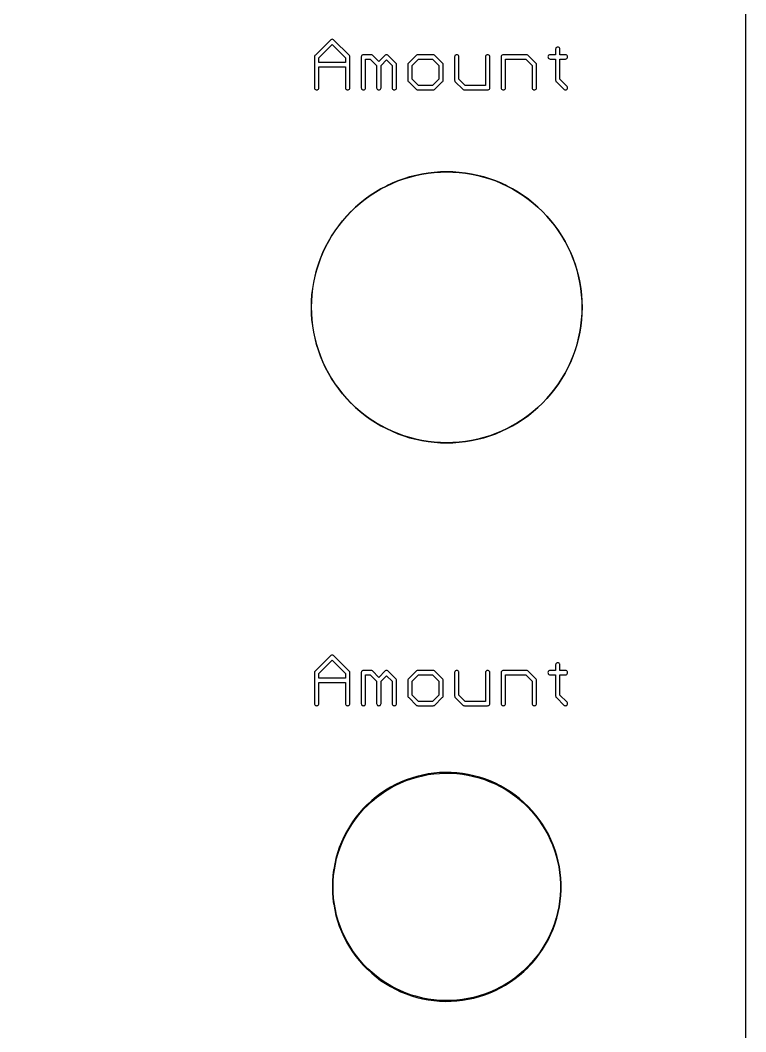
# Model space of a CAD drawing. Extents: x 1 to 62, y 0 to 129.
# Drawn here: x 36.44 to 61.89, y 62.12 to 97.58 of the extents above; entities that cross this region are included whole.
import ezdxf

# ---------------------------------------------------------------- set-up
doc = ezdxf.new("R2010")
doc.units = 0

msp = doc.modelspace()

# ---------------------------------------------------------------- linework, layer by layer
at = {"color": 34, "true_color": 0x008000}
for points in [[(1.27, 0.3175, 0), (61.88964, 0.3175, 0), (61.88964, 128.81864, 0), (1.27, 128.81864, 0), (1.27, 0.3175, 0)], [(47.42594, 96.90168, 0), (47.4047, 96.91251, 0), (47.38115, 96.91624, 0), (47.35761, 96.91251, 0), (47.33637, 96.90168, 0), (46.79281, 96.36066, 0), (46.77595, 96.3438, 0), (46.76512, 96.32256, 0), (46.7614, 96.29902, 0), (46.7614, 95.21444, 0), (46.76512, 95.19089, 0), (46.77595, 95.16965, 0), (46.79281, 95.15279, 0), (46.81405, 95.14196, 0), (46.8376, 95.13824, 0), (46.86114, 95.14196, 0), (46.88238, 95.15279, 0), (46.89924, 95.16965, 0), (46.91007, 95.19089, 0), (46.9138, 95.21444, 0), (46.9138, 95.95104, 0), (47.84598, 95.95104, 0), (47.84598, 95.21444, 0), (47.8497, 95.19089, 0), (47.86053, 95.16965, 0), (47.87739, 95.15279, 0), (47.89863, 95.14196, 0), (47.92218, 95.13824, 0), (47.94572, 95.14196, 0), (47.96696, 95.15279, 0), (47.98382, 95.16965, 0), (47.99465, 95.19089, 0), (47.99838, 95.21444, 0), (47.99838, 96.29902, 0), (47.99465, 96.32256, 0), (47.98382, 96.3438, 0), (47.42594, 96.90168, 0)], [(47.84598, 96.10344, 0), (46.9138, 96.10344, 0), (46.9138, 96.26864, 0), (47.38105, 96.73371, 0), (47.84598, 96.26878, 0), (47.84598, 96.10344, 0)], [(55.56504, 95.13824, 0), (55.58858, 95.14196, 0), (55.60982, 95.15279, 0), (55.62668, 95.16965, 0), (55.63751, 95.19089, 0), (55.64124, 95.21444, 0), (55.63751, 95.23798, 0), (55.62668, 95.25922, 0), (55.60982, 95.27608, 0), (55.36945, 95.5142, 0), (55.36945, 96.22282, 0), (55.56504, 96.22282, 0), (55.58858, 96.22654, 0), (55.60982, 96.23737, 0), (55.62668, 96.25423, 0), (55.63751, 96.27547, 0), (55.64124, 96.29902, 0), (55.63751, 96.32256, 0), (55.62668, 96.3438, 0), (55.60982, 96.36066, 0), (55.58858, 96.37149, 0), (55.56504, 96.37522, 0), (55.36945, 96.37522, 0), (55.36945, 96.56826, 0), (55.36573, 96.5918, 0), (55.3549, 96.61304, 0), (55.33804, 96.6299, 0), (55.3168, 96.64073, 0), (55.29325, 96.64446, 0), (55.26971, 96.64073, 0), (55.24847, 96.6299, 0), (55.23161, 96.61304, 0), (55.22078, 96.5918, 0), (55.21705, 96.56826, 0), (55.21705, 96.37522, 0), (55.02402, 96.37522, 0), (55.00047, 96.37149, 0), (54.97923, 96.36066, 0), (54.96237, 96.3438, 0), (54.95154, 96.32256, 0), (54.94782, 96.29902, 0), (54.95154, 96.27547, 0), (54.96237, 96.25423, 0), (54.97923, 96.23737, 0), (55.00047, 96.22654, 0), (55.02402, 96.22282, 0), (55.21705, 96.22282, 0), (55.21705, 95.48368, 0), (55.22078, 95.46013, 0), (55.23161, 95.43889, 0), (55.24847, 95.42203, 0), (55.52025, 95.15279, 0), (55.54149, 95.14196, 0), (55.56504, 95.13824, 0)], [(49.33348, 96.36066, 0), (49.31224, 96.37149, 0), (49.28869, 96.37522, 0), (49.26515, 96.37149, 0), (49.24391, 96.36066, 0), (49.01692, 96.13367, 0), (48.78992, 96.36066, 0), (48.76868, 96.37149, 0), (48.74514, 96.37522, 0), (48.4759, 96.37522, 0), (48.45235, 96.37149, 0), (48.43111, 96.36066, 0), (48.41425, 96.3438, 0), (48.40342, 96.32256, 0), (48.3997, 96.29902, 0), (48.3997, 95.21444, 0), (48.40342, 95.19089, 0), (48.41425, 95.16965, 0), (48.43111, 95.15279, 0), (48.45235, 95.14196, 0), (48.4759, 95.13824, 0), (48.49944, 95.14196, 0), (48.52068, 95.15279, 0), (48.53754, 95.16965, 0), (48.54837, 95.19089, 0), (48.5521, 95.21444, 0), (48.5521, 96.22282, 0), (48.7149, 96.22282, 0), (48.94072, 95.997, 0), (48.94072, 95.21444, 0), (48.94444, 95.19089, 0), (48.95527, 95.16965, 0), (48.97213, 95.15279, 0), (48.99337, 95.14196, 0), (49.01692, 95.13824, 0), (49.04046, 95.14196, 0), (49.0617, 95.15279, 0), (49.07856, 95.16965, 0), (49.08939, 95.19089, 0), (49.09312, 95.21444, 0), (49.09312, 95.99701, 0), (49.2887, 96.19259, 0), (49.48428, 95.997, 0), (49.48428, 95.21444, 0), (49.488, 95.19089, 0), (49.49883, 95.16965, 0), (49.51569, 95.15279, 0), (49.53693, 95.14196, 0), (49.56048, 95.13824, 0), (49.58402, 95.14196, 0), (49.60526, 95.15279, 0), (49.62212, 95.16965, 0), (49.63295, 95.19089, 0), (49.63668, 95.21444, 0), (49.63668, 96.02724, 0), (49.63295, 96.05078, 0), (49.62212, 96.07202, 0), (49.33348, 96.36066, 0)], [(50.38344, 96.37522, 0), (50.35989, 96.37149, 0), (50.33865, 96.36066, 0), (50.05001, 96.07202, 0), (50.03918, 96.05078, 0), (50.03546, 96.02724, 0), (50.03546, 95.48368, 0), (50.03918, 95.46013, 0), (50.05001, 95.43889, 0), (50.06687, 95.42203, 0), (50.33865, 95.15279, 0), (50.35989, 95.14196, 0), (50.38344, 95.13824, 0), (50.92446, 95.13824, 0), (50.948, 95.14196, 0), (50.96924, 95.15279, 0), (51.24102, 95.42203, 0), (51.25788, 95.43889, 0), (51.26871, 95.46013, 0), (51.27244, 95.48368, 0), (51.27244, 96.02724, 0), (51.26871, 96.05078, 0), (51.25788, 96.07202, 0), (50.96924, 96.36066, 0), (50.948, 96.37149, 0), (50.92446, 96.37522, 0), (50.38344, 96.37522, 0)], [(50.89437, 95.29064, 0), (50.41352, 95.29064, 0), (50.18786, 95.51419, 0), (50.18786, 95.99701, 0), (50.41367, 96.22282, 0), (50.89422, 96.22282, 0), (51.12004, 95.997, 0), (51.12004, 95.5142, 0), (50.89437, 95.29064, 0)], [(51.97441, 95.15279, 0), (51.99565, 95.14196, 0), (52.0192, 95.13824, 0), (52.83453, 95.13824, 0), (52.85808, 95.14196, 0), (52.87932, 95.15279, 0), (52.89618, 95.16965, 0), (52.90701, 95.19089, 0), (52.91073, 95.21444, 0), (52.91073, 96.29902, 0), (52.90701, 96.32256, 0), (52.89618, 96.3438, 0), (52.87932, 96.36066, 0), (52.85808, 96.37149, 0), (52.83453, 96.37522, 0), (52.81099, 96.37149, 0), (52.78975, 96.36066, 0), (52.77289, 96.3438, 0), (52.76206, 96.32256, 0), (52.75833, 96.29902, 0), (52.75833, 95.29064, 0), (52.04942, 95.29064, 0), (51.82615, 95.51391, 0), (51.82615, 96.29902, 0), (51.82243, 96.32256, 0), (51.8116, 96.3438, 0), (51.79474, 96.36066, 0), (51.7735, 96.37149, 0), (51.74995, 96.37522, 0), (51.72641, 96.37149, 0), (51.70517, 96.36066, 0), (51.68831, 96.3438, 0), (51.67748, 96.32256, 0), (51.67375, 96.29902, 0), (51.67375, 95.48368, 0), (51.67748, 95.46013, 0), (51.68831, 95.43889, 0), (51.97441, 95.15279, 0)], [(53.38571, 96.37522, 0), (53.36217, 96.37149, 0), (53.34093, 96.36066, 0), (53.32407, 96.3438, 0), (53.31324, 96.32256, 0), (53.30951, 96.29902, 0), (53.30951, 95.21444, 0), (53.31324, 95.19089, 0), (53.32407, 95.16965, 0), (53.34093, 95.15279, 0), (53.36217, 95.14196, 0), (53.38571, 95.13824, 0), (53.40926, 95.14196, 0), (53.4305, 95.15279, 0), (53.44736, 95.16965, 0), (53.45819, 95.19089, 0), (53.46191, 95.21444, 0), (53.46191, 96.22282, 0), (54.16828, 96.22282, 0), (54.39409, 95.99701, 0), (54.39409, 95.21444, 0), (54.39782, 95.19089, 0), (54.40865, 95.16965, 0), (54.42551, 95.15279, 0), (54.44675, 95.14196, 0), (54.47029, 95.13824, 0), (54.49384, 95.14196, 0), (54.51508, 95.15279, 0), (54.53194, 95.16965, 0), (54.54277, 95.19089, 0), (54.54649, 95.21444, 0), (54.54649, 96.02724, 0), (54.54277, 96.05078, 0), (54.53194, 96.07202, 0), (54.2433, 96.36066, 0), (54.22206, 96.37149, 0), (54.19851, 96.37522, 0), (53.38571, 96.37522, 0)], [(51.181, 92.26423, 0), (50.96001, 92.24899, 0), (50.74411, 92.22359, 0), (50.74372, 92.22352, 0), (50.52569, 92.18803, 0), (50.52568, 92.18803, 0), (50.52528, 92.18796, 0), (50.31192, 92.14224, 0), (50.09856, 92.0889, 0), (49.89028, 92.02286, 0), (49.682, 91.9492, 0), (49.48134, 91.86538, 0), (49.28068, 91.7714, 0), (49.28033, 91.77122, 0), (49.08729, 91.66962, 0), (48.89933, 91.55786, 0), (48.71391, 91.43848, 0), (48.53611, 91.30894, 0), (48.36339, 91.17432, 0), (48.19829, 91.02954, 0), (48.04081, 90.87714, 0), (48.04053, 90.87686, 0), (47.88813, 90.71938, 0), (47.74335, 90.55428, 0), (47.60873, 90.38156, 0), (47.47919, 90.20376, 0), (47.35981, 90.01834, 0), (47.24805, 89.83038, 0), (47.24787, 89.83003, 0), (47.14645, 89.63734, 0), (47.14627, 89.63699, 0), (47.05229, 89.43633, 0), (46.96847, 89.23567, 0), (46.89481, 89.02739, 0), (46.82877, 88.81911, 0), (46.77543, 88.60575, 0), (46.72971, 88.39239, 0), (46.72965, 88.392, 0), (46.69415, 88.17395, 0), (46.69409, 88.17356, 0), (46.66869, 87.95765, 0), (46.65345, 87.73668, 0), (46.64837, 87.51824, 0), (46.65345, 87.29979, 0), (46.66869, 87.07882, 0), (46.69409, 86.86291, 0), (46.69415, 86.86252, 0), (46.72971, 86.64408, 0), (46.77543, 86.43072, 0), (46.82877, 86.21736, 0), (46.89481, 86.00908, 0), (46.96847, 85.8008, 0), (47.05229, 85.60014, 0), (47.14627, 85.39948, 0), (47.14645, 85.39913, 0), (47.24805, 85.20609, 0), (47.35981, 85.01813, 0), (47.47919, 84.83271, 0), (47.60873, 84.65491, 0), (47.74335, 84.48219, 0), (47.88813, 84.31709, 0), (48.04053, 84.15961, 0), (48.04081, 84.15933, 0), (48.19829, 84.00693, 0), (48.36339, 83.86215, 0), (48.53611, 83.72753, 0), (48.71391, 83.59799, 0), (48.89933, 83.47861, 0), (49.08729, 83.36685, 0), (49.28033, 83.26524, 0), (49.28068, 83.26506, 0), (49.48134, 83.17109, 0), (49.682, 83.08727, 0), (49.89028, 83.01361, 0), (50.09856, 82.94757, 0), (50.31192, 82.89422, 0), (50.52528, 82.84851, 0), (50.52568, 82.84844, 0), (50.52569, 82.84844, 0), (50.74372, 82.81295, 0), (50.74411, 82.81289, 0), (50.96001, 82.78748, 0), (51.181, 82.77224, 0), (51.39944, 82.76716, 0), (51.61788, 82.77224, 0), (51.83886, 82.78748, 0), (52.05475, 82.81289, 0), (52.05515, 82.81295, 0), (52.27318, 82.84844, 0), (52.2732, 82.84844, 0), (52.27359, 82.84851, 0), (52.48695, 82.89422, 0), (52.70031, 82.94757, 0), (52.90859, 83.01361, 0), (53.11687, 83.08727, 0), (53.31753, 83.17109, 0), (53.51819, 83.26506, 0), (53.51854, 83.26524, 0), (53.71158, 83.36685, 0), (53.89954, 83.47861, 0), (54.08496, 83.59799, 0), (54.26276, 83.72753, 0), (54.43548, 83.86215, 0), (54.60058, 84.00693, 0), (54.75806, 84.15933, 0), (54.75834, 84.15961, 0), (54.91074, 84.31709, 0), (55.05552, 84.48219, 0), (55.19014, 84.65491, 0), (55.31968, 84.83271, 0), (55.43906, 85.01813, 0), (55.55082, 85.20609, 0), (55.65242, 85.39913, 0), (55.6526, 85.39948, 0), (55.74658, 85.60014, 0), (55.8304, 85.8008, 0), (55.90406, 86.00908, 0), (55.9701, 86.21736, 0), (56.02344, 86.43072, 0), (56.06916, 86.64408, 0), (56.10472, 86.86252, 0), (56.10478, 86.86291, 0), (56.13018, 87.07882, 0), (56.14542, 87.29979, 0), (56.1505, 87.51824, 0), (56.14542, 87.73668, 0), (56.13018, 87.95765, 0), (56.10478, 88.17356, 0), (56.10472, 88.17395, 0), (56.06922, 88.392, 0), (56.06916, 88.39239, 0), (56.02344, 88.60575, 0), (55.9701, 88.81911, 0), (55.90406, 89.02739, 0), (55.8304, 89.23567, 0), (55.74658, 89.43633, 0), (55.6526, 89.63699, 0), (55.65242, 89.63734, 0), (55.551, 89.83003, 0), (55.55082, 89.83038, 0), (55.43906, 90.01834, 0), (55.31968, 90.20376, 0), (55.19014, 90.38156, 0), (55.05552, 90.55428, 0), (54.91074, 90.71938, 0), (54.75834, 90.87686, 0), (54.75806, 90.87714, 0), (54.60058, 91.02954, 0), (54.43548, 91.17432, 0), (54.26276, 91.30894, 0), (54.08496, 91.43848, 0), (53.89954, 91.55786, 0), (53.71158, 91.66962, 0), (53.51854, 91.77122, 0), (53.51819, 91.7714, 0), (53.31753, 91.86538, 0), (53.11687, 91.9492, 0), (52.90859, 92.02286, 0), (52.70031, 92.0889, 0), (52.48695, 92.14224, 0), (52.27359, 92.18796, 0), (52.2732, 92.18803, 0), (52.27318, 92.18803, 0), (52.05515, 92.22352, 0), (52.05475, 92.22359, 0), (51.83886, 92.24899, 0), (51.61788, 92.26423, 0), (51.39944, 92.26931, 0), (51.181, 92.26423, 0)], [(51.83886, 82.79003, 0), (51.61788, 82.77479, 0), (51.39944, 82.76971, 0), (51.181, 82.77479, 0), (50.96001, 82.79003, 0), (50.74411, 82.81543, 0), (50.7441, 82.81543, 0), (50.52607, 82.85092, 0), (50.31271, 82.89664, 0), (50.09935, 82.94998, 0), (49.89107, 83.01602, 0), (49.68279, 83.08968, 0), (49.48213, 83.1735, 0), (49.28154, 83.26745, 0), (49.08878, 83.3689, 0), (48.90082, 83.48066, 0), (48.7154, 83.60004, 0), (48.5376, 83.72958, 0), (48.36488, 83.8642, 0), (48.19978, 84.00898, 0), (48.04244, 84.16124, 0), (47.89018, 84.31858, 0), (47.7454, 84.48368, 0), (47.61078, 84.6564, 0), (47.48124, 84.8342, 0), (47.36186, 85.01962, 0), (47.2501, 85.20758, 0), (47.14868, 85.40027, 0), (47.0547, 85.60093, 0), (46.97088, 85.80159, 0), (46.89722, 86.00987, 0), (46.83118, 86.21815, 0), (46.77784, 86.43151, 0), (46.73212, 86.64487, 0), (46.69663, 86.8629, 0), (46.69663, 86.86291, 0), (46.67122, 87.07882, 0), (46.65599, 87.29979, 0), (46.65091, 87.51824, 0), (46.65599, 87.73668, 0), (46.67122, 87.95765, 0), (46.69663, 88.17356, 0), (46.73212, 88.3916, 0), (46.77784, 88.60496, 0), (46.83118, 88.81832, 0), (46.89722, 89.0266, 0), (46.97088, 89.23488, 0), (47.0547, 89.43554, 0), (47.14865, 89.63613, 0), (47.2501, 89.82889, 0), (47.36186, 90.01685, 0), (47.48124, 90.20227, 0), (47.61078, 90.38007, 0), (47.7454, 90.55279, 0), (47.89018, 90.71789, 0), (48.04244, 90.87523, 0), (48.19978, 91.02749, 0), (48.36488, 91.17227, 0), (48.5376, 91.30689, 0), (48.7154, 91.43643, 0), (48.90082, 91.55581, 0), (49.08878, 91.66757, 0), (49.28154, 91.76902, 0), (49.48213, 91.86297, 0), (49.68279, 91.94679, 0), (49.89107, 92.02045, 0), (50.09935, 92.08649, 0), (50.31271, 92.13983, 0), (50.52607, 92.18555, 0), (50.74422, 92.22106, 0), (50.96001, 92.24645, 0), (51.181, 92.26168, 0), (51.39944, 92.26677, 0), (51.61788, 92.26168, 0), (51.83886, 92.24645, 0), (52.05467, 92.22106, 0), (52.2728, 92.18555, 0), (52.48616, 92.13983, 0), (52.69952, 92.08649, 0), (52.9078, 92.02045, 0), (53.11608, 91.94679, 0), (53.31674, 91.86297, 0), (53.51733, 91.76902, 0), (53.71009, 91.66757, 0), (53.89805, 91.55581, 0), (54.08347, 91.43643, 0), (54.26127, 91.30689, 0), (54.43399, 91.17227, 0), (54.59909, 91.02749, 0), (54.75643, 90.87523, 0), (54.90869, 90.71789, 0), (55.05347, 90.55279, 0), (55.18809, 90.38007, 0), (55.31763, 90.20227, 0), (55.43701, 90.01685, 0), (55.54877, 89.82889, 0), (55.65022, 89.63613, 0), (55.74417, 89.43554, 0), (55.82799, 89.23488, 0), (55.90165, 89.0266, 0), (55.96769, 88.81832, 0), (56.02103, 88.60496, 0), (56.06675, 88.3916, 0), (56.10226, 88.17345, 0), (56.12765, 87.95765, 0), (56.14288, 87.73668, 0), (56.14796, 87.51824, 0), (56.14288, 87.29979, 0), (56.12765, 87.07882, 0), (56.10226, 86.86302, 0), (56.06675, 86.64487, 0), (56.02103, 86.43151, 0), (55.96769, 86.21815, 0), (55.90165, 86.00987, 0), (55.82799, 85.80159, 0), (55.74417, 85.60093, 0), (55.65019, 85.40027, 0), (55.54877, 85.20758, 0), (55.43701, 85.01962, 0), (55.31763, 84.8342, 0), (55.18809, 84.6564, 0), (55.05347, 84.48368, 0), (54.90869, 84.31858, 0), (54.75643, 84.16124, 0), (54.59909, 84.00898, 0), (54.43399, 83.8642, 0), (54.26127, 83.72958, 0), (54.08347, 83.60004, 0), (53.89805, 83.48066, 0), (53.71009, 83.3689, 0), (53.51733, 83.26745, 0), (53.31674, 83.1735, 0), (53.11608, 83.08968, 0), (52.9078, 83.01602, 0), (52.69952, 82.94998, 0), (52.48616, 82.89664, 0), (52.2728, 82.85092, 0), (52.05477, 82.81543, 0), (52.05475, 82.81543, 0), (51.83886, 82.79003, 0)], [(47.42594, 75.31168, 0), (47.4047, 75.3225, 0), (47.38115, 75.32624, 0), (47.35761, 75.3225, 0), (47.33637, 75.31168, 0), (46.79281, 74.77066, 0), (46.77595, 74.7538, 0), (46.76512, 74.73256, 0), (46.7614, 74.70901, 0), (46.7614, 73.62443, 0), (46.76512, 73.60089, 0), (46.77595, 73.57965, 0), (46.79281, 73.56279, 0), (46.81405, 73.55195, 0), (46.8376, 73.54823, 0), (46.86114, 73.55195, 0), (46.88238, 73.56279, 0), (46.89924, 73.57965, 0), (46.91007, 73.60089, 0), (46.9138, 73.62443, 0), (46.9138, 74.36104, 0), (47.84598, 74.36104, 0), (47.84598, 73.62443, 0), (47.8497, 73.60089, 0), (47.86053, 73.57965, 0), (47.87739, 73.56279, 0), (47.89863, 73.55195, 0), (47.92218, 73.54823, 0), (47.94572, 73.55195, 0), (47.96696, 73.56279, 0), (47.98382, 73.57965, 0), (47.99465, 73.60089, 0), (47.99838, 73.62443, 0), (47.99838, 74.70901, 0), (47.99465, 74.73256, 0), (47.98382, 74.7538, 0), (47.42594, 75.31168, 0)], [(47.84598, 74.51344, 0), (46.9138, 74.51344, 0), (46.9138, 74.67863, 0), (47.38105, 75.14371, 0), (47.84598, 74.67877, 0), (47.84598, 74.51344, 0)], [(55.56504, 73.54823, 0), (55.58858, 73.55195, 0), (55.60982, 73.56279, 0), (55.62668, 73.57965, 0), (55.63751, 73.60089, 0), (55.64124, 73.62443, 0), (55.63751, 73.64798, 0), (55.62668, 73.66922, 0), (55.60982, 73.68608, 0), (55.36945, 73.9242, 0), (55.36945, 74.63281, 0), (55.56504, 74.63281, 0), (55.58858, 74.63654, 0), (55.60982, 74.64736, 0), (55.62668, 74.66423, 0), (55.63751, 74.68546, 0), (55.64124, 74.70901, 0), (55.63751, 74.73256, 0), (55.62668, 74.7538, 0), (55.60982, 74.77066, 0), (55.58858, 74.78149, 0), (55.56504, 74.78522, 0), (55.36945, 74.78522, 0), (55.36945, 74.97826, 0), (55.36573, 75.0018, 0), (55.3549, 75.02303, 0), (55.33804, 75.0399, 0), (55.3168, 75.05073, 0), (55.29325, 75.05446, 0), (55.26971, 75.05073, 0), (55.24847, 75.0399, 0), (55.23161, 75.02303, 0), (55.22078, 75.0018, 0), (55.21705, 74.97826, 0), (55.21705, 74.78522, 0), (55.02402, 74.78522, 0), (55.00047, 74.78149, 0), (54.97923, 74.77066, 0), (54.96237, 74.7538, 0), (54.95154, 74.73256, 0), (54.94782, 74.70901, 0), (54.95154, 74.68546, 0), (54.96237, 74.66423, 0), (54.97923, 74.64736, 0), (55.00047, 74.63654, 0), (55.02402, 74.63281, 0), (55.21705, 74.63281, 0), (55.21705, 73.89367, 0), (55.22078, 73.87013, 0), (55.23161, 73.84889, 0), (55.24847, 73.83203, 0), (55.52025, 73.56279, 0), (55.54149, 73.55195, 0), (55.56504, 73.54823, 0)], [(49.33348, 74.77066, 0), (49.31224, 74.78149, 0), (49.28869, 74.78522, 0), (49.26515, 74.78149, 0), (49.24391, 74.77066, 0), (49.01692, 74.54367, 0), (48.78992, 74.77066, 0), (48.76868, 74.78149, 0), (48.74514, 74.78522, 0), (48.4759, 74.78522, 0), (48.45235, 74.78149, 0), (48.43111, 74.77066, 0), (48.41425, 74.7538, 0), (48.40342, 74.73256, 0), (48.3997, 74.70901, 0), (48.3997, 73.62443, 0), (48.40342, 73.60089, 0), (48.41425, 73.57965, 0), (48.43111, 73.56279, 0), (48.45235, 73.55195, 0), (48.4759, 73.54823, 0), (48.49944, 73.55195, 0), (48.52068, 73.56279, 0), (48.53754, 73.57965, 0), (48.54837, 73.60089, 0), (48.5521, 73.62443, 0), (48.5521, 74.63281, 0), (48.71491, 74.63281, 0), (48.94072, 74.407, 0), (48.94072, 73.62443, 0), (48.94444, 73.60089, 0), (48.95527, 73.57965, 0), (48.97213, 73.56279, 0), (48.99337, 73.55195, 0), (49.01692, 73.54823, 0), (49.04046, 73.55195, 0), (49.0617, 73.56279, 0), (49.07856, 73.57965, 0), (49.08939, 73.60089, 0), (49.09312, 73.62443, 0), (49.09312, 74.40701, 0), (49.2887, 74.60259, 0), (49.48428, 74.407, 0), (49.48428, 73.62443, 0), (49.488, 73.60089, 0), (49.49883, 73.57965, 0), (49.51569, 73.56279, 0), (49.53693, 73.55195, 0), (49.56048, 73.54823, 0), (49.58402, 73.55195, 0), (49.60526, 73.56279, 0), (49.62212, 73.57965, 0), (49.63295, 73.60089, 0), (49.63668, 73.62443, 0), (49.63668, 74.43724, 0), (49.63295, 74.46078, 0), (49.62212, 74.48202, 0), (49.33348, 74.77066, 0)], [(50.38344, 74.78522, 0), (50.35989, 74.78149, 0), (50.33865, 74.77066, 0), (50.05001, 74.48202, 0), (50.03918, 74.46078, 0), (50.03546, 74.43724, 0), (50.03546, 73.89367, 0), (50.03918, 73.87013, 0), (50.05001, 73.84889, 0), (50.06687, 73.83203, 0), (50.33865, 73.56279, 0), (50.35989, 73.55195, 0), (50.38344, 73.54823, 0), (50.92446, 73.54823, 0), (50.948, 73.55195, 0), (50.96924, 73.56279, 0), (51.24102, 73.83203, 0), (51.25788, 73.84889, 0), (51.26871, 73.87013, 0), (51.27244, 73.89367, 0), (51.27244, 74.43724, 0), (51.26871, 74.46078, 0), (51.25788, 74.48202, 0), (50.96924, 74.77066, 0), (50.948, 74.78149, 0), (50.92446, 74.78522, 0), (50.38344, 74.78522, 0)], [(50.89436, 73.70063, 0), (50.41353, 73.70063, 0), (50.18786, 73.92419, 0), (50.18786, 74.40701, 0), (50.41366, 74.63281, 0), (50.89423, 74.63281, 0), (51.12004, 74.407, 0), (51.12004, 73.9242, 0), (50.89436, 73.70063, 0)], [(51.97441, 73.56279, 0), (51.99565, 73.55195, 0), (52.0192, 73.54823, 0), (52.83453, 73.54823, 0), (52.85808, 73.55195, 0), (52.87932, 73.56279, 0), (52.89618, 73.57965, 0), (52.90701, 73.60089, 0), (52.91073, 73.62443, 0), (52.91073, 74.70901, 0), (52.90701, 74.73256, 0), (52.89618, 74.7538, 0), (52.87932, 74.77066, 0), (52.85808, 74.78149, 0), (52.83453, 74.78522, 0), (52.81099, 74.78149, 0), (52.78975, 74.77066, 0), (52.77289, 74.7538, 0), (52.76206, 74.73256, 0), (52.75833, 74.70901, 0), (52.75833, 73.70063, 0), (52.04943, 73.70063, 0), (51.82615, 73.92391, 0), (51.82615, 74.70901, 0), (51.82243, 74.73256, 0), (51.8116, 74.7538, 0), (51.79474, 74.77066, 0), (51.7735, 74.78149, 0), (51.74995, 74.78522, 0), (51.72641, 74.78149, 0), (51.70517, 74.77066, 0), (51.68831, 74.7538, 0), (51.67748, 74.73256, 0), (51.67375, 74.70901, 0), (51.67375, 73.89367, 0), (51.67748, 73.87013, 0), (51.68831, 73.84889, 0), (51.97441, 73.56279, 0)], [(53.38571, 74.78522, 0), (53.36217, 74.78149, 0), (53.34093, 74.77066, 0), (53.32407, 74.7538, 0), (53.31324, 74.73256, 0), (53.30951, 74.70901, 0), (53.30951, 73.62443, 0), (53.31324, 73.60089, 0), (53.32407, 73.57965, 0), (53.34093, 73.56279, 0), (53.36217, 73.55195, 0), (53.38571, 73.54823, 0), (53.40926, 73.55195, 0), (53.4305, 73.56279, 0), (53.44736, 73.57965, 0), (53.45819, 73.60089, 0), (53.46191, 73.62443, 0), (53.46191, 74.63281, 0), (54.16829, 74.63281, 0), (54.39409, 74.40701, 0), (54.39409, 73.62443, 0), (54.39782, 73.60089, 0), (54.40865, 73.57965, 0), (54.42551, 73.56279, 0), (54.44675, 73.55195, 0), (54.47029, 73.54823, 0), (54.49384, 73.55195, 0), (54.51508, 73.56279, 0), (54.53194, 73.57965, 0), (54.54277, 73.60089, 0), (54.54649, 73.62443, 0), (54.54649, 74.43724, 0), (54.54277, 74.46078, 0), (54.53194, 74.48202, 0), (54.2433, 74.77066, 0), (54.22206, 74.78149, 0), (54.19851, 74.78522, 0), (53.38571, 74.78522, 0)], [(51.14798, 71.20381, 0), (50.94731, 71.18603, 0), (50.74919, 71.15809, 0), (50.74527, 71.15747, 0), (50.54715, 71.11937, 0), (50.35157, 71.07111, 0), (50.15853, 71.01523, 0), (49.97057, 70.94919, 0), (49.78261, 70.87299, 0), (49.60227, 70.78663, 0), (49.59873, 70.78483, 0), (49.42093, 70.69085, 0), (49.24821, 70.58671, 0), (49.08057, 70.47495, 0), (48.92055, 70.35303, 0), (48.76561, 70.22602, 0), (48.61575, 70.08887, 0), (48.61294, 70.08606, 0), (48.47324, 69.94382, 0), (48.33862, 69.79396, 0), (48.21162, 69.63648, 0), (48.09478, 69.47392, 0), (47.98556, 69.30628, 0), (47.88396, 69.13356, 0), (47.78998, 68.95322, 0), (47.78818, 68.94968, 0), (47.7069, 68.7668, 0), (47.6307, 68.58138, 0), (47.5672, 68.39088, 0), (47.51132, 68.19784, 0), (47.46814, 68.00226, 0), (47.43258, 67.80414, 0), (47.43195, 67.80022, 0), (47.40655, 67.59956, 0), (47.39131, 67.3989, 0), (47.38624, 67.19824, 0), (47.39131, 66.99758, 0), (47.40655, 66.79692, 0), (47.43195, 66.59626, 0), (47.43258, 66.59233, 0), (47.46814, 66.39421, 0), (47.51132, 66.19862, 0), (47.5672, 66.00559, 0), (47.6307, 65.81509, 0), (47.7069, 65.62967, 0), (47.78818, 65.44678, 0), (47.78998, 65.44325, 0), (47.88396, 65.26291, 0), (47.98556, 65.09019, 0), (48.09478, 64.92255, 0), (48.21162, 64.75999, 0), (48.33862, 64.6025, 0), (48.47324, 64.45265, 0), (48.61294, 64.31041, 0), (48.61575, 64.30759, 0), (48.76561, 64.17044, 0), (48.92055, 64.04344, 0), (49.08057, 63.92152, 0), (49.24821, 63.80976, 0), (49.42093, 63.70562, 0), (49.59873, 63.61164, 0), (49.60227, 63.60984, 0), (49.78261, 63.52348, 0), (49.97057, 63.44728, 0), (50.15853, 63.38124, 0), (50.35157, 63.32536, 0), (50.54715, 63.2771, 0), (50.74527, 63.239, 0), (50.74919, 63.23838, 0), (50.94731, 63.21044, 0), (51.14798, 63.19265, 0), (51.34864, 63.18504, 0), (51.5493, 63.18757, 0), (51.74995, 63.20028, 0), (51.95062, 63.22313, 0), (51.95454, 63.22376, 0), (52.15266, 63.25678, 0), (52.34824, 63.29996, 0), (52.54382, 63.35076, 0), (52.73432, 63.41426, 0), (52.92228, 63.48538, 0), (53.1077, 63.56666, 0), (53.2855, 63.65556, 0), (53.28904, 63.65736, 0), (53.4643, 63.75642, 0), (53.63448, 63.86564, 0), (53.79958, 63.98248, 0), (53.95706, 64.1044, 0), (54.10946, 64.23648, 0), (54.25424, 64.37618, 0), (54.25705, 64.37899, 0), (54.39421, 64.5263, 0), (54.52375, 64.6787, 0), (54.64567, 64.83873, 0), (54.75997, 65.00382, 0), (54.86665, 65.17655, 0), (54.96317, 65.35181, 0), (54.96497, 65.35535, 0), (55.05133, 65.53569, 0), (55.13007, 65.72111, 0), (55.20119, 65.91161, 0), (55.25961, 66.10211, 0), (55.31041, 66.29769, 0), (55.35105, 66.49327, 0), (55.35168, 66.49719, 0), (55.38216, 66.69786, 0), (55.40248, 66.89597, 0), (55.41264, 67.09663, 0), (55.41264, 67.29983, 0), (55.40248, 67.5005, 0), (55.38216, 67.69861, 0), (55.35168, 67.89927, 0), (55.35105, 67.9032, 0), (55.31041, 68.09878, 0), (55.25961, 68.29436, 0), (55.20119, 68.48486, 0), (55.13007, 68.67536, 0), (55.05133, 68.86078, 0), (54.96497, 69.04112, 0), (54.96317, 69.04465, 0), (54.86665, 69.21992, 0), (54.75997, 69.39264, 0), (54.64567, 69.55774, 0), (54.52375, 69.71776, 0), (54.39421, 69.87016, 0), (54.25705, 70.01748, 0), (54.25424, 70.02029, 0), (54.10946, 70.15998, 0), (53.95706, 70.29207, 0), (53.79958, 70.41399, 0), (53.63448, 70.53082, 0), (53.4643, 70.64005, 0), (53.28904, 70.73911, 0), (53.2855, 70.74091, 0), (53.1077, 70.8298, 0), (52.92228, 70.91109, 0), (52.73432, 70.9822, 0), (52.54382, 71.04571, 0), (52.34824, 71.0965, 0), (52.15266, 71.13969, 0), (51.95454, 71.1727, 0), (51.95062, 71.17334, 0), (51.74995, 71.19619, 0), (51.5493, 71.20889, 0), (51.34864, 71.21144, 0), (51.14798, 71.20381, 0)], [(51.74995, 63.22568, 0), (51.5493, 63.21297, 0), (51.34864, 63.21044, 0), (51.14798, 63.21805, 0), (50.94731, 63.23584, 0), (50.75164, 63.26343, 0), (50.555, 63.30125, 0), (50.35942, 63.34951, 0), (50.16638, 63.40539, 0), (49.97842, 63.47143, 0), (49.79046, 63.54763, 0), (49.61155, 63.6333, 0), (49.43586, 63.72617, 0), (49.26314, 63.83031, 0), (49.0955, 63.94207, 0), (48.93548, 64.06399, 0), (48.78054, 64.19099, 0), (48.63127, 64.3276, 0), (48.49379, 64.46758, 0), (48.35917, 64.61744, 0), (48.23217, 64.77491, 0), (48.11533, 64.93747, 0), (48.00611, 65.10512, 0), (47.90451, 65.27784, 0), (47.81207, 65.45522, 0), (47.73105, 65.63751, 0), (47.65485, 65.82294, 0), (47.59135, 66.01344, 0), (47.53547, 66.20648, 0), (47.49229, 66.40206, 0), (47.45715, 66.59781, 0), (47.43196, 66.79692, 0), (47.41672, 66.99758, 0), (47.41164, 67.19824, 0), (47.41672, 67.3989, 0), (47.43196, 67.59956, 0), (47.45715, 67.79861, 0), (47.49229, 67.99441, 0), (47.53547, 68.18998, 0), (47.59135, 68.38303, 0), (47.65485, 68.57353, 0), (47.73105, 68.75895, 0), (47.81204, 68.94118, 0), (47.90451, 69.11863, 0), (48.00611, 69.29134, 0), (48.11533, 69.45899, 0), (48.23217, 69.62155, 0), (48.35917, 69.77903, 0), (48.49379, 69.92889, 0), (48.63118, 70.06877, 0), (48.78054, 70.20547, 0), (48.93548, 70.33248, 0), (49.0955, 70.4544, 0), (49.26314, 70.56616, 0), (49.43586, 70.6703, 0), (49.61155, 70.76317, 0), (49.79046, 70.84884, 0), (49.97842, 70.92504, 0), (50.16638, 70.99108, 0), (50.35942, 71.04696, 0), (50.555, 71.09522, 0), (50.75184, 71.13307, 0), (50.94731, 71.16064, 0), (51.14798, 71.17842, 0), (51.34864, 71.18604, 0), (51.5493, 71.18349, 0), (51.74995, 71.1708, 0), (51.94996, 71.14802, 0), (52.14481, 71.11554, 0), (52.34039, 71.07236, 0), (52.53597, 71.02155, 0), (52.72647, 70.95806, 0), (52.91443, 70.88694, 0), (53.09985, 70.80566, 0), (53.27472, 70.71821, 0), (53.44937, 70.6195, 0), (53.61955, 70.51027, 0), (53.78465, 70.39344, 0), (53.94213, 70.27151, 0), (54.09453, 70.13943, 0), (54.2374, 70.00158, 0), (54.37366, 69.85523, 0), (54.5032, 69.70283, 0), (54.62512, 69.54281, 0), (54.73942, 69.3777, 0), (54.8461, 69.20498, 0), (54.94182, 69.03119, 0), (55.02718, 68.85293, 0), (55.10592, 68.6675, 0), (55.17704, 68.47701, 0), (55.23546, 68.28651, 0), (55.28626, 68.09093, 0), (55.32681, 67.89576, 0), (55.35675, 67.69861, 0), (55.37707, 67.5005, 0), (55.38723, 67.29983, 0), (55.38723, 67.09663, 0), (55.37707, 66.89597, 0), (55.35675, 66.69786, 0), (55.32681, 66.5007, 0), (55.28626, 66.30553, 0), (55.23546, 66.10996, 0), (55.17704, 65.91946, 0), (55.10592, 65.72896, 0), (55.02718, 65.54353, 0), (54.94178, 65.36521, 0), (54.8461, 65.19148, 0), (54.73942, 65.01876, 0), (54.62512, 64.85366, 0), (54.5032, 64.69364, 0), (54.37366, 64.54124, 0), (54.23749, 64.39498, 0), (54.09453, 64.25703, 0), (53.94213, 64.12495, 0), (53.78465, 64.00303, 0), (53.61955, 63.88619, 0), (53.44937, 63.77697, 0), (53.27457, 63.67817, 0), (53.09985, 63.59081, 0), (52.91443, 63.50953, 0), (52.72647, 63.43841, 0), (52.53597, 63.37491, 0), (52.34039, 63.32411, 0), (52.14481, 63.28093, 0), (51.94996, 63.24845, 0), (51.74995, 63.22568, 0)]]:
    msp.add_polyline3d(points, close=True, dxfattribs=at)
at = {"color": 5, "true_color": 0x0000ff}
msp.add_polyline3d([(61.88963, 0.3175, 0), (61.88963, 128.81863, 0), (1.27, 128.81863, 0), (1.27, 0.3175, 0), (61.88963, 0.3175, 0)], close=True, dxfattribs=at)

doc.saveas('drawing.dxf')
